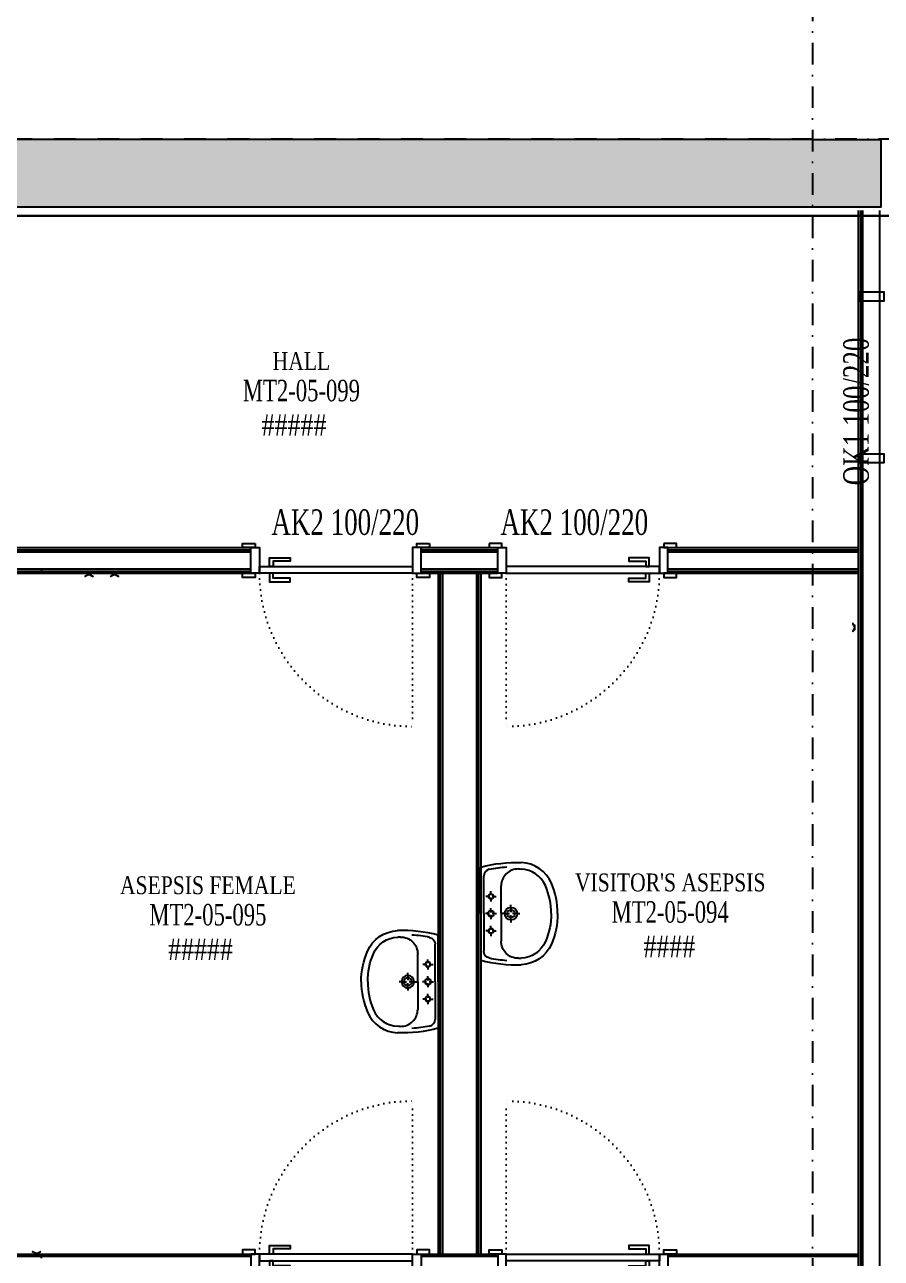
# Model space of a CAD drawing. Header units: inches. Extents: x -772 to 6765, y -813 to 4093.
# Drawn here: x 387 to 890, y 2742 to 3467 of the extents above; entities that cross this region are included whole.
import ezdxf
from ezdxf.enums import TextEntityAlignment as Align

# ---------------------------------------------------------------- set-up
doc = ezdxf.new("R2010")
doc.units = ezdxf.units.IN
doc.header["$MEASUREMENT"] = 0
doc.set_wipeout_variables(frame=1)
doc.linetypes.add('DASHDOT', pattern=[25.4, 12.7, -6.35, 0, -6.35])
doc.linetypes.add('DOT2', pattern=[3.175, 0, -3.175])
for name, color, linetype in [('FHM_BEYAZ ALÇIPAN', 7, 'Continuous'), ('FHM_YEŞİL ALÇIPAN', 3, 'Continuous'), ('H_FUR_TefrisVitrifiye', 151, 'Continuous'), ('H_GAP_Cam', 153, 'Continuous'), ('H_GAP_Kapi_', 120, 'Continuous'), ('H_GAP_KapiIzdusum', 8, 'DOT2'), ('H_GAP_PozKapi', 9, 'Continuous'), ('H_GAP_WipeoutKapi', 255, 'DOT2'), ('H_ROM_MahalEng', 61, 'Continuous'), ('H_ROM_MahalNumarasi', 61, 'Continuous'), ('H_STR_Aks', 250, 'DASHDOT'), ('H_STR_Betonarme', 4, 'Continuous'), ('H_STR_BetonarmeTarama', 251, 'Continuous')]:
    doc.layers.add(name, color=color, linetype=linetype)
doc.layers.add('XR_IZM_MH_PLN_04_FUR$0$COR_TEFRIS', color=253, linetype='Continuous', lineweight=0)
doc.styles.add('HG', font='times.ttf')
doc.styles.add('HG_POZ', font='times.ttf')
doc.styles.add('XR_IZM_MH_PLN_04_ROM$0$HG', font='times.ttf')

# ---------------------------------------------------------------- blocks, each defined once
blk = doc.blocks.new('fghljşkşll')
at = {"layer": 'H_FUR_TefrisVitrifiye'}
for p, q in [((-3558.16, 11299.26), (-3585.49, 11299.26)), ((-3558.16, 11299.26), (-3530.82, 11299.26)), ((-3558.16, 11297.46), (-3580.26, 11297.46)), ((-3569.81, 11293.26), (-3571.31, 11293.26)), ((-3569.81, 11293.26), (-3571.31, 11293.26)), ((-3569.81, 11293.26), (-3569.01, 11293.26)), ((-3569.81, 11293.26), (-3569.01, 11293.26)), ((-3568.31, 11294.76), (-3568.31, 11296.26)), ((-3568.31, 11294.76), (-3568.31, 11296.26)), ((-3568.31, 11294.76), (-3568.31, 11293.96)), ((-3568.31, 11294.76), (-3568.31, 11293.96)), ((-3568.31, 11291.76), (-3568.31, 11292.56)), ((-3568.31, 11291.76), (-3568.31, 11292.56)), ((-3568.31, 11291.76), (-3568.31, 11290.26)), ((-3568.31, 11291.76), (-3568.31, 11290.26)), ((-3566.81, 11293.26), (-3567.61, 11293.26)), ((-3566.81, 11293.26), (-3565.31, 11293.26)), ((-3559.91, 11293.26), (-3561.41, 11293.26)), ((-3559.91, 11293.26), (-3561.41, 11293.26)), ((-3559.91, 11293.26), (-3558.91, 11293.26)), ((-3559.91, 11293.26), (-3558.91, 11293.26)), ((-3558.16, 11297.46), (-3536.05, 11297.46)), ((-3558.16, 11295.01), (-3558.16, 11296.51)), ((-3558.16, 11295.01), (-3558.16, 11296.51)), ((-3558.16, 11295.01), (-3558.16, 11294.01)), ((-3558.16, 11295.01), (-3558.16, 11294.01)), ((-3558.16, 11291.51), (-3558.16, 11292.51)), ((-3558.16, 11291.51), (-3558.16, 11292.51)), ((-3558.16, 11291.51), (-3558.16, 11290.01)), ((-3558.16, 11291.51), (-3558.16, 11290.01)), ((-3556.41, 11293.26), (-3557.41, 11293.26)), ((-3556.41, 11293.26), (-3554.91, 11293.26)), ((-3549.51, 11293.26), (-3551.01, 11293.26)), ((-3549.51, 11293.26), (-3551.01, 11293.26)), ((-3549.51, 11293.26), (-3548.71, 11293.26)), ((-3549.51, 11293.26), (-3548.71, 11293.26)), ((-3548.01, 11294.76), (-3548.01, 11296.26)), ((-3548.01, 11294.76), (-3548.01, 11296.26)), ((-3548.01, 11294.76), (-3548.01, 11293.96)), ((-3548.01, 11294.76), (-3548.01, 11293.96)), ((-3548.01, 11291.76), (-3548.01, 11292.56)), ((-3548.01, 11291.76), (-3548.01, 11292.56)), ((-3548.01, 11291.76), (-3548.01, 11290.26)), ((-3548.01, 11291.76), (-3548.01, 11290.26)), ((-3546.51, 11293.26), (-3547.31, 11293.26)), ((-3546.51, 11293.26), (-3545.01, 11293.26)), ((-3558.16, 11287.26), (-3574.4, 11287.26)), ((-3558.16, 11287.26), (-3541.91, 11287.26)), ((-3558.16, 11285.16), (-3558.16, 11286.66)), ((-3558.16, 11285.16), (-3558.16, 11286.66)), ((-3558.16, 11285.16), (-3558.16, 11282.28)), ((-3558.16, 11285.16), (-3558.16, 11282.28)), ((-3561.86, 11281.46), (-3563.36, 11281.46)), ((-3561.86, 11281.46), (-3563.36, 11281.46)), ((-3561.86, 11281.46), (-3558.98, 11281.46)), ((-3561.86, 11281.46), (-3558.98, 11281.46)), ((-3558.16, 11277.76), (-3558.16, 11280.64)), ((-3558.16, 11277.76), (-3558.16, 11280.64)), ((-3558.16, 11277.76), (-3558.16, 11276.26)), ((-3558.16, 11277.76), (-3558.16, 11276.26)), ((-3554.46, 11281.46), (-3557.34, 11281.46)), ((-3554.46, 11281.46), (-3552.96, 11281.46))]:
    blk.add_line(p, q, dxfattribs=at)
for centre, radius in [((-3568.31, 11293.26), 1.5), ((-3558.16, 11293.26), 1.75), ((-3548.01, 11293.26), 1.5), ((-3558.16, 11281.46), 3.7), ((-3558.16, 11281.46), 2.3)]:
    blk.add_circle(centre, radius, dxfattribs=at)
for centre, radius, start, end in [((-3505.96, 11278.3), 82.25, 165.23377, 182.00485), ((-3505.96, 11278.3), 79.83, 168.46594, 175.99716), ((-3536.05, 11293.46), 4, 11.53406, 90), ((-3541.91, 11277.26), 10, 359.13166, 90), ((-3505.96, 11278.3), 78.45, 180.86834, 182.00485), ((-3548.14, 11276.12), 16.2, 293.32587, 357.99515), ((-3548.14, 11276.12), 20, 293.32587, 357.99515), ((-3558.12, 11299.26), 41.4, 269.95156, 293.32587), ((-3558.12, 11299.26), 45.2, 269.95563, 293.32587)]:
    blk.add_arc(centre, radius, start, end, dxfattribs=at)
at = {"layer": 'H_FUR_TefrisVitrifiye', "extrusion": (0, 0, -1)}
for centre, radius, start, end in [((3610.35, 11278.3), 82.25, 165.23377, 182.00485), ((3580.26, 11293.46), 4, 11.53406, 90), ((3610.35, 11278.3), 79.83, 168.46594, 175.99716), ((3574.4, 11277.26), 10, 359.13166, 90), ((3610.35, 11278.3), 78.45, 180.86834, 182.00485), ((3568.17, 11276.12), 20, 293.32587, 357.99515), ((3568.17, 11276.12), 16.2, 293.32587, 357.99515), ((3558.19, 11299.26), 45.2, 269.95563, 293.32587), ((3558.19, 11299.26), 41.4, 269.95156, 293.32587)]:
    blk.add_arc(centre, radius, start, end, dxfattribs=at)
blk = doc.blocks.new('XR_IZM_MH_PLN_04_FUR$0$COR_ASKI')
at = {"layer": 'XR_IZM_MH_PLN_04_FUR$0$COR_TEFRIS'}
for points in [[(0.38, -2.7), (0, -2.7), (0, 0), (0.35, 0), (0.53, -0.85), (0.53, -1.85), (0.38, -2.7), (0.33, -2.6), (0.28, -2.32), (0.25, -1.88), (0.25, -0.82), (0.28, -0.38), (0.35, 0), (0.53, -0.85), (0.53, -1.85), (0.38, -2.7)], [(0.45, -0.45), (0.5, -0.34), (0.55, -0.22), (0.7, 0.1), (0.78, 0.25), (0.85, 0.4), (0.92, 0.56), (0.97, 0.68), (1.04, 0.79), (1.1, 0.9), (1.2, 1.1)], [(0.53, -1.2), (0.65, -0.95), (0.78, -0.7), (0.82, -0.6), (0.85, -0.54), (0.93, -0.38), (1.08, -0.07), (1.15, 0.08), (1.19, 0.18), (1.33, 0.45), (1.39, 0.58), (1.45, 0.7), (1.53, 0.9), (1.54, 0.97)], [(0.45, -2.25), (0.5, -2.36), (0.55, -2.47), (0.7, -2.8), (0.85, -3.1), (0.92, -3.26), (0.97, -3.38), (1.04, -3.49), (1.1, -3.6), (1.2, -3.8)], [(0.53, -1.5), (0.65, -1.75), (0.78, -2), (0.82, -2.1), (0.85, -2.16), (0.93, -2.32), (1.08, -2.62), (1.15, -2.78), (1.19, -2.88), (1.33, -3.15), (1.39, -3.28), (1.45, -3.4), (1.53, -3.6), (1.54, -3.67)]]:
    blk.add_lwpolyline(points, dxfattribs=at)
for centre in [(1.36, 1.01), (1.36, -3.71)]:
    blk.add_circle(centre, 0.185, dxfattribs=at)
blk = doc.blocks.new('*U43')
at = {"layer": 'H_GAP_Cam'}
blk.add_line((7, 8.5), (93, 8.5), dxfattribs=at)
at = {"layer": 'H_GAP_PozKapi', "color": 132, "style": 'HG_POZ', "width": 0.7}
blk.add_attdef('KAPIPOZ', text='', height=15, dxfattribs=at).set_placement((70, -16.5), align=Align.MIDDLE)
at = {"ltscale": 30}
blk.add_wipeout([(0, 3.5), (100, 3.5), (100, -18.5), (0, -18.5)], dxfattribs=at).dxf.layer = 'H_GAP_WipeoutKapi'
for points in [[(5, 8.5), (0, 8.5), (0, 3.5), (5, 3.5)], [(100, 8.5), (95, 8.5), (95, 3.5), (100, 3.5)], [(0, -15), (5, -15), (5, 0), (0, 0)], [(95, -15), (100, -15), (100, 0), (95, 0)]]:
    blk.add_lwpolyline(points, close=True)
at = {"layer": 'H_GAP_Cam'}
for p, q in [((5, 6), (95, 6)), ((7, 3.5), (93, 3.5))]:
    blk.add_line(p, q, dxfattribs=at)
at = {"layer": 'H_GAP_KapiIzdusum', "linetype": 'DOT2'}
blk.add_lwpolyline([(95, 3.5), (195, 3.5), (195, 8.5), (95, 8.5)], dxfattribs=at)
blk = doc.blocks.new('*U29')
at = {"layer": 'H_GAP_PozKapi', "style": 'HG_POZ'}
blk.add_attdef('K-O', text='', height=15, dxfattribs=at).set_placement((45, 15), align=Align.MIDDLE_CENTER)
at = {"layer": 'H_GAP_PozKapi', "style": 'HG_POZ', "width": 0.7}
blk.add_attdef('KAPIPOZ', text='', height=15, dxfattribs=at).set_placement((45, -30), align=Align.MIDDLE)
at = {"ltscale": 20}
blk.add_wipeout([(0, 3.5), (100, 3.5), (100, -18.5), (0, -18.5)], dxfattribs=at).dxf.layer = 'H_GAP_WipeoutKapi'
for points in [[(-5, 0), (-5, 2.5), (2.5, 2.5), (2.5, 0)], [(0, -15), (5, -15), (5, 0), (0, 0)], [(5, 0), (95, 0), (95, -4), (5, -4)], [(89, 0), (89, 5), (77, 5), (77, 3), (87, 3), (87, 0)], [(100, -15), (95, -15), (95, 0), (100, 0)], [(97.5, 0), (97.5, 2.5), (105, 2.5), (105, 0)], [(89, -4), (89, -9), (77, -9), (77, -7), (87, -7), (87, -4)], [(-5, -17.5), (-5, -15), (2.5, -15), (2.5, -17.5)], [(97.5, -17.5), (97.5, -15), (105, -15), (105, -17.5)]]:
    blk.add_lwpolyline(points, close=True)
at = {"layer": 'H_GAP_KapiIzdusum', "linetype": 'DOT2'}
blk.add_line((5, 0), (5, 90), dxfattribs=at)
blk.add_arc((5, 0), 90, 0, 90, dxfattribs=at)
blk = doc.blocks.new('Not_Mahal')
at = {"color": 0, "style": 'XR_IZM_MH_PLN_04_ROM$0$HG', "width": 0.7}
blk.add_attdef('NO', text='', height=18, dxfattribs=at).set_placement((0, 22.5), align=Align.MIDDLE_CENTER)

msp = doc.modelspace()

# ---------------------------------------------------------------- hatches: boundary and pattern name
at = {"layer": 'H_STR_BetonarmeTarama'}
h = msp.add_hatch(color=256, dxfattribs=at)
h.dxf.hatch_style = 1
h.paths.add_polyline_path([(-40, 3360), (-40, 3399.599), (0, 3399.599), (0, 3400), (850, 3400), (850, 3399.802), (890, 3399.802), (890, 3360)])

# ---------------------------------------------------------------- linework, layer by layer
at = {"lineweight": 30}
msp.add_lwpolyline([(1740, 3355), (-75.747, 3355)], dxfattribs=at)
at = {"layer": 'FHM_BEYAZ ALÇIPAN'}
for points in [[(630, 3145), (630, 2745)], [(631.25, 3145), (631.25, 2745)], [(632.5, 3145), (632.5, 2745)], [(652.5, 3145), (652.5, 2745)], [(653.75, 3145), (653.75, 2745)], [(655, 3145), (655, 2745)], [(397, 2745), (877, 2745)], [(397, 2743.75), (877, 2743.75)]]:
    msp.add_lwpolyline(points, dxfattribs=at)
at = {"layer": 'FHM_YEŞİL ALÇIPAN'}
for points in [[(175, 3147.5), (397, 3147.5)], [(175, 3146.25), (397, 3146.25)], [(397, 3147.5), (397, 3145)], [(175, 3145), (397, 3145)], [(175, 2745), (397, 2745)], [(175, 2743.75), (397, 2743.75)], [(397, 2742.5), (397, 2745)]]:
    msp.add_lwpolyline(points, dxfattribs=at)
at = {"layer": 'H_STR_Aks'}
for p, q in [((850, 4043.005), (850, -712.77)), ((6664.509, 3400), (-659.052, 3400))]:
    msp.add_line(p, q, dxfattribs=at)
at = {"layer": 'H_STR_Betonarme'}
msp.add_lwpolyline([(-40, 3360), (-40, 3399.599), (0, 3399.599), (0, 3400), (850, 3400), (850, 3399.802), (890, 3399.802), (890, 3360)], close=True, dxfattribs=at)

# ---------------------------------------------------------------- block references
at = {"layer": 'H_FUR_TefrisVitrifiye', "rotation": 90.00000000000001}
msp.add_blockref('fghljşkşll', (11954.258, 6503.157), dxfattribs=at)
at = {"layer": 'H_FUR_TefrisVitrifiye', "xscale": -1, "rotation": 270}
msp.add_blockref('fghljşkşll', (-10669.258, 6463.157), dxfattribs=at)
at = {"layer": 'H_ROM_MahalNumarasi'}
ref = msp.add_blockref('Not_Mahal', (549.675, 3252.311), dxfattribs=dict(at, xscale=0.7, yscale=0.7))
ref.add_attrib('ROOMNAME', 'HALL', dxfattribs={"layer": 'H_ROM_MahalEng', "height": 10.5, "style": 'HG', "width": 0.8}).set_placement((549.675, 3269.636), align=Align.MIDDLE_CENTER)
ref.add_attrib('NO', 'MT2-05-099', dxfattribs={"layer": '0', "color": 0, "height": 12.6, "style": 'HG', "width": 0.7}).set_placement((549.675, 3252.311), align=Align.MIDDLE_CENTER)
ref.add_attrib('ALAN', '#####', dxfattribs={"layer": '0', "color": 0, "height": 12.6, "style": 'HG', "width": 0.8}).set_placement((564.375, 3232.011), align=Align.MIDDLE_RIGHT)
ref = msp.add_blockref('Not_Mahal', (494.7, 2944.363), dxfattribs=dict(at, xscale=0.7, yscale=0.7))
ref.add_attrib('ROOMNAME', 'ASEPSIS FEMALE', dxfattribs={"layer": 'H_ROM_MahalEng', "height": 10.5, "style": 'HG', "width": 0.8}).set_placement((494.7, 2961.688), align=Align.MIDDLE_CENTER)
ref.add_attrib('NO', 'MT2-05-095', dxfattribs={"layer": '0', "color": 0, "height": 12.6, "style": 'HG', "width": 0.7}).set_placement((494.7, 2944.363), align=Align.MIDDLE_CENTER)
ref.add_attrib('ALAN', '#####', dxfattribs={"layer": '0', "color": 0, "height": 12.6, "style": 'HG', "width": 0.8}).set_placement((509.4, 2924.063), align=Align.MIDDLE_RIGHT)
ref = msp.add_blockref('Not_Mahal', (766.319, 2946.001), dxfattribs=dict(at, xscale=0.7, yscale=0.7))
ref.add_attrib('ROOMNAME', "VISITOR'S ASEPSIS", dxfattribs={"layer": 'H_ROM_MahalEng', "height": 10.5, "style": 'HG', "width": 0.8}).set_placement((766.319, 2963.326), align=Align.MIDDLE_CENTER)
ref.add_attrib('NO', 'MT2-05-094', dxfattribs={"layer": '0', "color": 0, "height": 12.6, "style": 'HG', "width": 0.7}).set_placement((766.319, 2946.001), align=Align.MIDDLE_CENTER)
ref.add_attrib('ALAN', '####', dxfattribs={"layer": '0', "color": 0, "height": 12.6, "style": 'HG', "width": 0.8}).set_placement((781.019, 2925.701), align=Align.MIDDLE_RIGHT)
at = {"layer": 'XR_IZM_MH_PLN_04_FUR$0$COR_TEFRIS', "xscale": -1}
for p, rotation in [((423.541, 3144.485), 90), ((438.541, 3144.485), 90), ((395.311, 2745), 270)]:
    msp.add_blockref('XR_IZM_MH_PLN_04_FUR$0$COR_ASKI', p, dxfattribs=dict(at, rotation=rotation))
msp.add_blockref('XR_IZM_MH_PLN_04_FUR$0$COR_ASKI', (875, 3114.502), dxfattribs=at)

# ---------------------------------------------------------------- next in the draw order: block references
at = {"layer": 'H_GAP_Kapi_'}
ref = msp.add_blockref('*U43', (892, 3310), dxfattribs=dict(at, rotation=270))
ref.add_attrib('KAPIPOZ', 'OK1 100/220', dxfattribs={"layer": 'H_GAP_PozKapi', "color": 132, "height": 15, "rotation": 450, "style": 'HG_POZ', "width": 0.7}).set_placement((875.5, 3240.008), align=Align.MIDDLE)
ref = msp.add_blockref('*U29', (620, 2745), dxfattribs=dict(at, xscale=-1))
ref.add_attrib('KAPIPOZ', 'AK2 100/220', dxfattribs={"layer": 'H_GAP_PozKapi', "height": 15, "style": 'HG_POZ', "width": 0.7}).set_placement((575, 2715), align=Align.MIDDLE)
ref = msp.add_blockref('*U29', (665, 2745), dxfattribs=at)
ref.add_attrib('KAPIPOZ', 'AK2 100/220', dxfattribs={"layer": 'H_GAP_PozKapi', "height": 15, "style": 'HG_POZ', "width": 0.7}).set_placement((710, 2715), align=Align.MIDDLE)

# ---------------------------------------------------------------- next in the draw order: linework, layer by layer
at = {"layer": 'FHM_BEYAZ ALÇIPAN'}
for points in [[(877, 2592), (877, 3358)], [(878.25, 2592), (878.25, 3358)], [(879.5, 2592), (879.5, 3358)], [(889.5, 2592), (889.5, 3358)], [(175, 3160), (877, 3160)], [(175, 3158.75), (877, 3158.75)], [(175, 3157.5), (877, 3157.5)], [(397, 3147.5), (877, 3147.5)], [(397, 3146.25), (877, 3146.25)], [(397, 3145), (877, 3145)]]:
    msp.add_lwpolyline(points, dxfattribs=at)

# ---------------------------------------------------------------- next in the draw order: block references
at = {"layer": 'H_GAP_Kapi_'}
ref = msp.add_blockref('*U29', (620, 3145), dxfattribs=dict(at, rotation=180))
ref.add_attrib('KAPIPOZ', 'AK2 100/220', dxfattribs={"layer": 'H_GAP_PozKapi', "height": 15, "rotation": 360, "style": 'HG_POZ', "width": 0.7}).set_placement((575.431, 3175), align=Align.MIDDLE)
ref = msp.add_blockref('*U29', (665, 3145), dxfattribs=dict(at, xscale=-1, rotation=180))
ref.add_attrib('KAPIPOZ', 'AK2 100/220', dxfattribs={"layer": 'H_GAP_PozKapi', "height": 15, "style": 'HG_POZ', "width": 0.7}).set_placement((710, 3175), align=Align.MIDDLE)
ref = msp.add_blockref('*U43', (892, 2610), dxfattribs=dict(at, xscale=-1, rotation=270))
ref.add_attrib('KAPIPOZ', 'OK1 100/220', dxfattribs={"layer": 'H_GAP_PozKapi', "color": 132, "height": 15, "rotation": 450, "style": 'HG_POZ', "width": 0.7}).set_placement((875.5, 2680.008), align=Align.MIDDLE)

doc.saveas('drawing.dxf')
